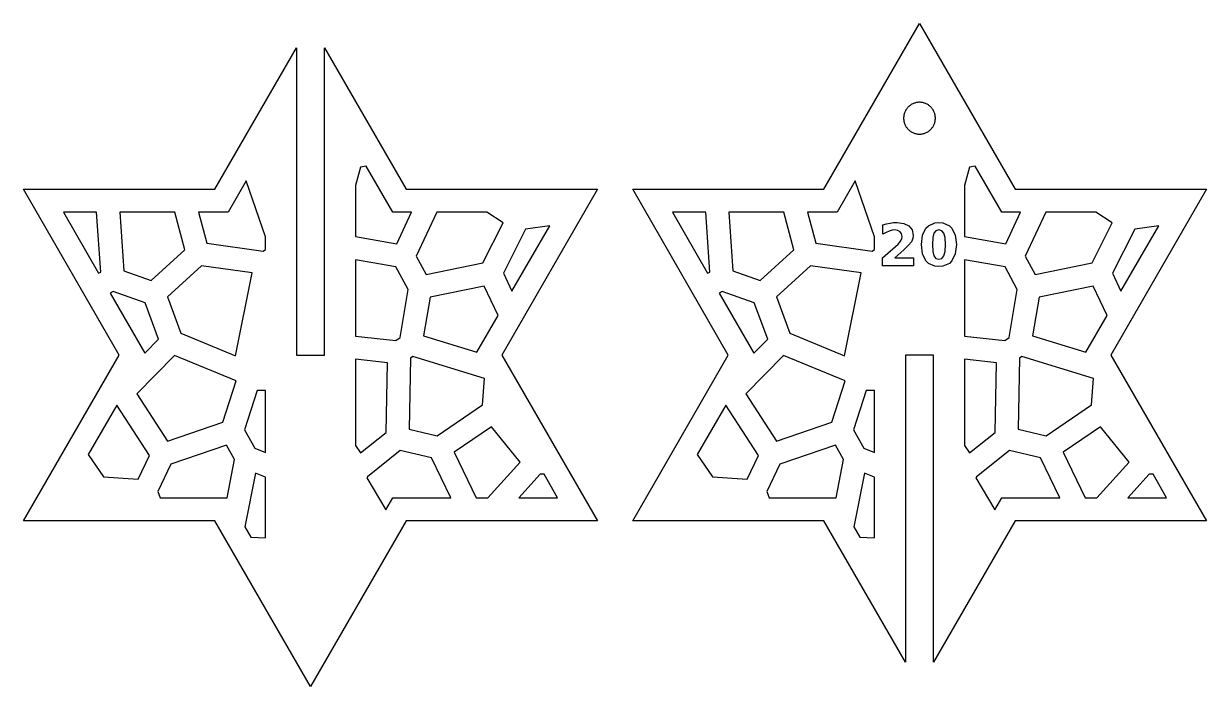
# Model space of a CAD drawing. Header units: millimetres. Extents: x -32 to 101, y -38 to 38.
import ezdxf

# ---------------------------------------------------------------- set-up
doc = ezdxf.new("R2010")
doc.units = ezdxf.units.MM
doc.layers.add('CUT', color=1, linetype='Continuous')
doc.layers.add('ENGRAVE', color=7, linetype='Continuous')

msp = doc.modelspace()

# ---------------------------------------------------------------- linework, layer by layer
at = {"layer": 'CUT'}
for points in [[(47.3, 0), (36.48, 18.75), (58.12, 18.75), (68.95, 37.5), (79.78, 18.75), (101.43, 18.75), (90.6, 0), (101.43, -18.75), (79.78, -18.75), (70.54, -34.75), (70.54, 0), (67.36, 0), (67.36, -34.75), (58.12, -18.75), (36.48, -18.75), (47.3, 0)], [(-32.48, -18.75), (-21.65, 0), (-32.48, 18.75), (-10.83, 18.75), (-1.59, 34.75), (-1.59, 0), (1.59, 0), (1.59, 34.75), (10.83, 18.75), (32.48, 18.75), (21.65, 0), (32.48, -18.75), (10.83, -18.75), (0, -37.5), (-10.83, -18.75), (-32.48, -18.75)], [(70.75, 26.89), (70.74, 26.98), (70.73, 27.06), (70.72, 27.15), (70.7, 27.24), (70.67, 27.32), (70.64, 27.41), (70.61, 27.49), (70.58, 27.57), (70.54, 27.65), (70.49, 27.73), (70.45, 27.8), (70.4, 27.87), (70.34, 27.94), (70.28, 28.01), (70.22, 28.07), (70.16, 28.13), (70.09, 28.19), (70.02, 28.25), (69.95, 28.3), (69.88, 28.34), (69.8, 28.39), (69.72, 28.43), (69.64, 28.46), (69.56, 28.49), (69.47, 28.52), (69.39, 28.55), (69.3, 28.57), (69.21, 28.58), (69.13, 28.59), (69.04, 28.6), (68.95, 28.6), (68.86, 28.6), (68.77, 28.59), (68.69, 28.58), (68.6, 28.57), (68.51, 28.55), (68.43, 28.52), (68.34, 28.49), (68.26, 28.46), (68.18, 28.43), (68.1, 28.39), (68.02, 28.34), (67.95, 28.3), (67.88, 28.25), (67.81, 28.19), (67.74, 28.13), (67.68, 28.07), (67.62, 28.01), (67.56, 27.94), (67.5, 27.87), (67.45, 27.8), (67.41, 27.73), (67.36, 27.65), (67.32, 27.57), (67.29, 27.49), (67.26, 27.41), (67.23, 27.32), (67.2, 27.24), (67.18, 27.15), (67.17, 27.06), (67.16, 26.98), (67.15, 26.89), (67.15, 26.8), (67.15, 26.71), (67.16, 26.62), (67.17, 26.54), (67.18, 26.45), (67.2, 26.36), (67.23, 26.28), (67.26, 26.19), (67.29, 26.11), (67.32, 26.03), (67.36, 25.95), (67.41, 25.87), (67.45, 25.8), (67.5, 25.73), (67.56, 25.66), (67.62, 25.59), (67.68, 25.53), (67.74, 25.47), (67.81, 25.41), (67.88, 25.35), (67.95, 25.3), (68.02, 25.26), (68.1, 25.21), (68.18, 25.17), (68.26, 25.14), (68.34, 25.11), (68.43, 25.08), (68.51, 25.05), (68.6, 25.03), (68.69, 25.02), (68.77, 25.01), (68.86, 25), (68.95, 25), (69.04, 25), (69.13, 25.01), (69.21, 25.02), (69.3, 25.03), (69.39, 25.05), (69.47, 25.08), (69.56, 25.11), (69.64, 25.14), (69.72, 25.17), (69.8, 25.21), (69.88, 25.26), (69.95, 25.3), (70.02, 25.35), (70.09, 25.41), (70.16, 25.47), (70.22, 25.53), (70.28, 25.59), (70.34, 25.66), (70.4, 25.73), (70.45, 25.8), (70.49, 25.87), (70.54, 25.95), (70.58, 26.03), (70.61, 26.11), (70.64, 26.19), (70.67, 26.28), (70.7, 26.36), (70.72, 26.45), (70.73, 26.54), (70.74, 26.62), (70.75, 26.71), (70.75, 26.8), (70.75, 26.89)], [(6.3, 21.39), (5.65, 21.24), (5.09, 19.19), (5.09, 13.41), (9.77, 12.6), (11.45, 16.15), (9.32, 16.15), (6.3, 21.39)], [(74.6, 21.24), (74.04, 19.19), (74.04, 13.41), (78.72, 12.6), (80.4, 16.15), (78.27, 16.15), (75.25, 21.39), (74.6, 21.24)], [(-5.09, 11.94), (-5.09, 13.38), (-7.27, 19.72), (-9.32, 16.15), (-12.68, 16.15), (-11.73, 12.65), (-5.36, 11.76), (-5.09, 11.94)], [(63.86, 13.38), (61.68, 19.72), (59.63, 16.15), (56.27, 16.15), (57.22, 12.65), (63.59, 11.76), (63.86, 11.94), (63.86, 13.38)], [(-23.75, 9.38), (-24.21, 16.15), (-27.97, 16.15), (-24, 9.27), (-23.75, 9.38)], [(-18.03, 8.42), (-14.23, 11.9), (-15.37, 16.15), (-21.6, 16.15), (-21.15, 9.51), (-18.03, 8.42)], [(19.53, 10.42), (21.82, 14.97), (19.98, 16.15), (14.32, 16.15), (11.98, 11.19), (13.11, 9.1), (19.53, 10.42)], [(44.74, 16.15), (40.98, 16.15), (44.95, 9.27), (45.2, 9.38), (44.74, 16.15)], [(54.72, 11.9), (53.58, 16.15), (47.35, 16.15), (47.8, 9.51), (50.92, 8.42), (54.72, 11.9)], [(90.77, 14.97), (88.93, 16.15), (83.27, 16.15), (80.93, 11.19), (82.06, 9.1), (88.48, 10.42), (90.77, 14.97)], [(21.86, 9.25), (22.81, 7.22), (27.09, 14.63), (24.36, 14.24), (21.86, 9.25)], [(91.76, 7.22), (96.04, 14.63), (93.31, 14.24), (90.81, 9.25), (91.76, 7.22)], [(10.14, 1.99), (11.07, 7.41), (9.68, 9.98), (5.09, 10.77), (5.09, 2.12), (9.66, 1.65), (10.14, 1.99)], [(80.02, 7.41), (78.63, 9.98), (74.04, 10.77), (74.04, 2.12), (78.61, 1.65), (79.09, 1.99), (80.02, 7.41)], [(-14.67, 2.47), (-8.49, -0.08), (-6.61, 9.31), (-12.34, 10.11), (-16.2, 6.57), (-14.67, 2.47)], [(60.46, -0.08), (62.34, 9.31), (56.61, 10.11), (52.75, 6.57), (54.28, 2.47), (60.46, -0.08)], [(-18.77, 0.21), (-17.19, 1.81), (-18.72, 5.91), (-22.33, 7.17), (-22.69, 7.01), (-18.77, 0.21)], [(18.84, 0.33), (21.23, 4.47), (19.67, 7.79), (13.56, 6.54), (12.8, 2.16), (18.84, 0.33)], [(51.76, 1.81), (50.23, 5.91), (46.62, 7.17), (46.26, 7.01), (50.18, 0.21), (51.76, 1.81)], [(90.18, 4.47), (88.62, 7.79), (82.51, 6.54), (81.75, 2.16), (87.79, 0.33), (90.18, 4.47)], [(-19.67, -4.39), (-16.2, -9.74), (-9.93, -7.59), (-8.41, -2.92), (-15.38, -0.05), (-19.67, -4.39)], [(5.09, -10.25), (5.65, -11.08), (8.57, -8.76), (8.71, -0.87), (5.09, -0.49), (5.09, -10.25)], [(11.18, -8.38), (14.35, -9.14), (19.49, -5.65), (19.71, -2.66), (11.57, -0.18), (11.32, -0.36), (11.18, -8.38)], [(52.75, -9.74), (59.02, -7.59), (60.54, -2.92), (53.57, -0.05), (49.28, -4.39), (52.75, -9.74)], [(74.6, -11.08), (77.52, -8.76), (77.66, -0.87), (74.04, -0.49), (74.04, -10.25), (74.6, -11.08)], [(83.3, -9.14), (88.44, -5.65), (88.66, -2.66), (80.52, -0.18), (80.27, -0.36), (80.13, -8.38), (83.3, -9.14)], [(-7.48, -8.47), (-6.32, -10.56), (-5.09, -11.03), (-5.09, -4.03), (-6.03, -4.02), (-7.48, -8.47)], [(62.63, -10.56), (63.86, -11.03), (63.86, -4.03), (62.92, -4.02), (61.47, -8.47), (62.63, -10.56)], [(-19.51, -14.05), (-18.23, -11.39), (-21.93, -5.69), (-25.16, -11.27), (-23.44, -13.8), (-19.51, -14.05)], [(50.72, -11.39), (47.02, -5.69), (43.79, -11.27), (45.51, -13.8), (49.44, -14.05), (50.72, -11.39)], [(20.08, -16.15), (23.74, -12.13), (20.49, -8.12), (16.27, -10.98), (18.75, -16.15), (20.08, -16.15)], [(92.69, -12.13), (89.44, -8.12), (85.22, -10.98), (87.7, -16.15), (89.03, -16.15), (92.69, -12.13)], [(-9.43, -16.15), (-8.59, -11.83), (-9.5, -10.19), (-15.8, -12.35), (-17.3, -15.44), (-17.01, -16.15), (-9.43, -16.15)], [(60.36, -11.83), (59.45, -10.19), (53.15, -12.35), (51.65, -15.44), (51.94, -16.15), (59.52, -16.15), (60.36, -11.83)], [(13.71, -11.65), (10.17, -10.81), (6.44, -13.77), (6.39, -13.91), (8.54, -17.51), (9.32, -16.15), (15.87, -16.15), (13.71, -11.65)], [(79.12, -10.81), (75.39, -13.77), (75.34, -13.91), (77.49, -17.51), (78.27, -16.15), (84.82, -16.15), (82.66, -11.65), (79.12, -10.81)], [(-6.75, -20.6), (-5.09, -20.7), (-5.09, -13.81), (-6.24, -13.37), (-7.42, -19.44), (-6.75, -20.6)], [(63.86, -20.7), (63.86, -13.81), (62.71, -13.37), (61.53, -19.44), (62.2, -20.6), (63.86, -20.7)], [(23.6, -16.15), (27.97, -16.15), (26.44, -13.5), (26.02, -13.49), (23.6, -16.15)], [(96.92, -16.15), (95.39, -13.5), (94.97, -13.49), (92.55, -16.15), (96.92, -16.15)]]:
    msp.add_lwpolyline(points, close=True, dxfattribs=at)
at = {"layer": 'ENGRAVE'}
for points in [[(68.27, 11.01), (68.27, 10.09), (64.77, 10.09), (64.77, 11.01), (66.53, 12.56), (66.73, 12.77), (66.88, 12.98), (66.96, 13.18), (66.99, 13.4), (66.93, 13.7), (66.76, 13.94), (66.5, 14.1), (66.16, 14.15), (65.85, 14.12), (65.52, 14.03), (65.16, 13.87), (64.78, 13.66), (64.78, 14.72), (65.2, 14.84), (65.61, 14.93), (66.02, 14.98), (66.42, 15), (67.19, 14.9), (67.76, 14.62), (68.12, 14.16), (68.24, 13.56), (68.19, 13.18), (68.04, 12.82), (67.72, 12.42), (67.18, 11.91), (66.15, 11.01), (68.27, 11.01)], [(72.61, 10.65), (72.33, 10.37), (71.6, 10.04), (71.15, 10), (70.7, 10.04), (69.96, 10.37), (69.68, 10.65), (69.29, 11.44), (69.16, 12.5), (69.29, 13.56), (69.68, 14.35), (69.96, 14.63), (70.7, 14.96), (71.15, 15), (71.6, 14.96), (72.33, 14.63), (72.61, 14.35), (73, 13.56), (73.13, 12.5), (73, 11.44), (72.61, 10.65)], [(71.85, 13.28), (71.72, 13.78), (71.49, 14.06), (71.15, 14.15), (70.81, 14.06), (70.58, 13.78), (70.45, 13.28), (70.41, 12.51), (70.45, 11.73), (70.58, 11.22), (70.81, 10.94), (71.15, 10.85), (71.49, 10.94), (71.72, 11.22), (71.84, 11.73), (71.89, 12.51), (71.85, 13.28)]]:
    msp.add_lwpolyline(points, close=True, dxfattribs=at)

doc.saveas('drawing.dxf')
